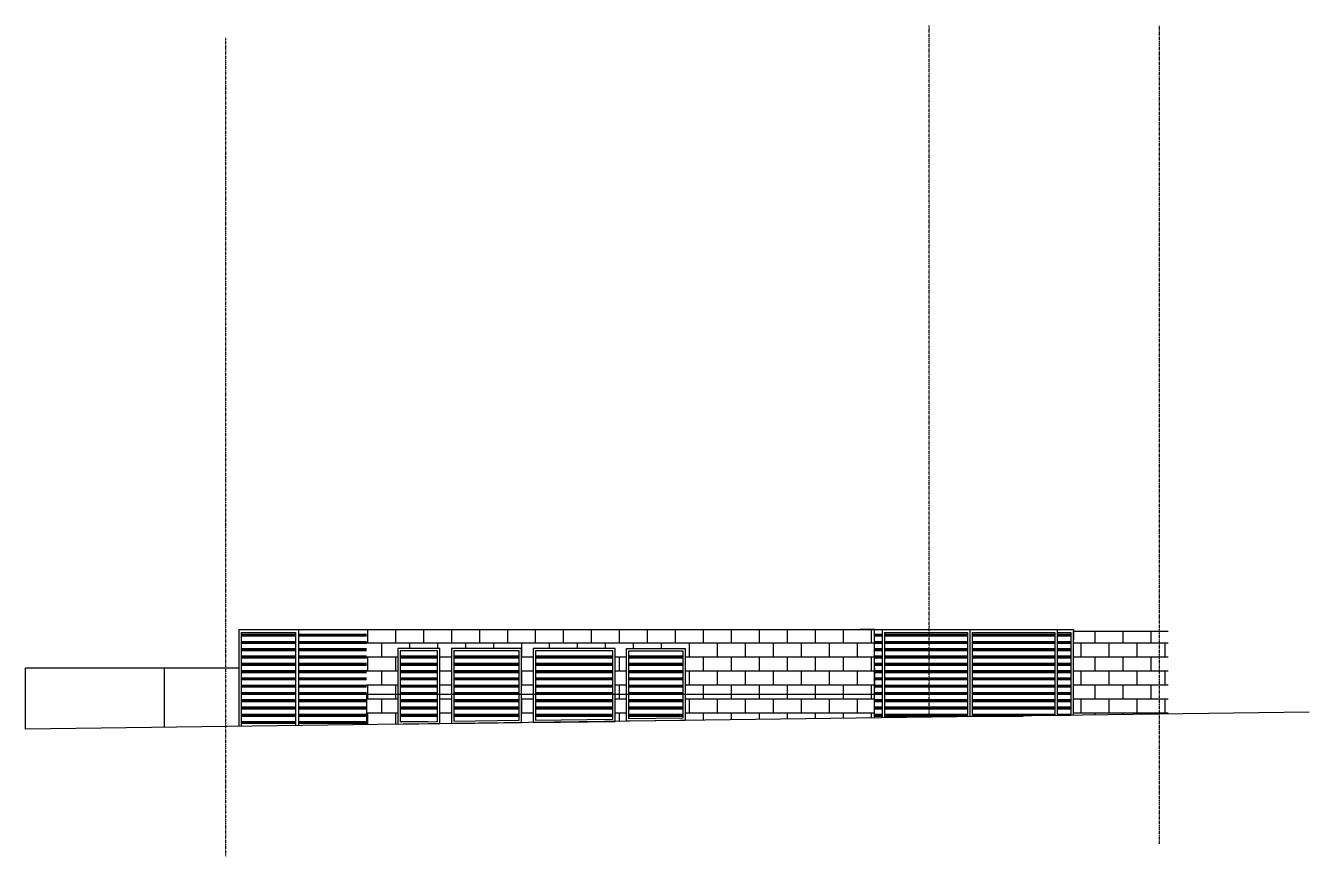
# Model space of a CAD drawing. Header units: inches. Extents: x 0 to 2202, y 0 to 1426.
import ezdxf

# ---------------------------------------------------------------- set-up
doc = ezdxf.new("R2010")
doc.units = ezdxf.units.IN
doc.header["$MEASUREMENT"] = 0
doc.linetypes.add('BORDER2', pattern=[0.875, 0.25, -0.125, 0.25, -0.125, 0, -0.125])
doc.linetypes.add('DASHED2', pattern=[0.375, 0.25, -0.125])
for name, color, linetype in [('A-Building Line', 240, 'BORDER2'), ('A-Dashed', 9, 'DASHED2'), ('A-Property Line', 162, 'BORDER2'), ('A-view 3', 9, 'Continuous')]:
    doc.layers.add(name, color=color, linetype=linetype)
pattern_1 = [(0, (-276.878, 78.367), (0, 24), []), (90, (-276.878, 78.367), (-24, 24), [24, -24])]
pattern_2 = [(0, (-276.878, 78.367), (0, 12.5), []), (0, (-276.878, 79.93), (0, 12.5), []), (0, (-276.878, 81.492), (0, 12.5), [])]

msp = doc.modelspace()

# ---------------------------------------------------------------- hatches: boundary and pattern name
at = {"layer": 'A-view 3'}
h = msp.add_hatch(dxfattribs=at)
h.set_pattern_fill('PLAST', color=256, scale=50)
h.set_pattern_definition(pattern_2)
h.paths.add_polyline_path([(463.1, 384.5), (369.8, 384.5), (369.8, 223.3), (463.1, 224.6)])
h = msp.add_hatch(dxfattribs=at)
h.set_pattern_fill('PLAST', color=256, scale=50)
h.set_pattern_definition(pattern_2)
h.paths.add_polyline_path([(584.8, 337.5), (584.8, 377.5), (584.8, 384.5), (468.1, 384.5), (468.1, 224.6), (584.8, 226.1)])
h = msp.add_hatch(dxfattribs=at)
h.set_pattern_fill('AR-B816', color=256, scale=3)
h.set_pattern_definition(pattern_1)
h.paths.add_polyline_path([(1456.6, 389.5), (1431.8, 389.5), (584.8, 389.5), (584.8, 277.9), (638.6, 277.9), (638.6, 356.8), (710.6, 356.8), (710.6, 277.9), (730.8, 277.9), (730.8, 356.8), (850.7, 356.8), (850.7, 277.9), (870.9, 277.9), (870.9, 356.8), (1011.5, 356.8), (1011.5, 277.9), (1031.1, 277.9), (1031.1, 356.8), (1131.7, 356.8), (1131.7, 277.9), (1456.6, 277.9)])
h = msp.add_hatch(dxfattribs=at)
h.set_pattern_fill('PLAST', color=256, scale=50)
h.set_pattern_definition(pattern_2)
h.paths.add_polyline_path([(1469.6, 384.5), (1456.6, 384.5), (1456.6, 237.5), (1469.6, 237.7)])
h = msp.add_hatch(dxfattribs=at)
h.set_pattern_fill('PLAST', color=256, scale=50)
h.set_pattern_definition(pattern_2)
h.paths.add_polyline_path([(1550.2, 384.5), (1473.6, 384.5), (1473.6, 237.7), (1550.2, 238.7)])
h = msp.add_hatch(dxfattribs=at)
h.set_pattern_fill('PLAST', color=256, scale=50)
h.set_pattern_definition(pattern_2)
h.paths.add_polyline_path([(1615.8, 384.5), (1550.2, 384.5), (1550.2, 238.7), (1615.8, 239.6)])
h = msp.add_hatch(dxfattribs=at)
h.set_pattern_fill('PLAST', color=256, scale=50)
h.set_pattern_definition(pattern_2)
h.paths.add_polyline_path([(1765.6, 384.5), (1623.8, 384.5), (1623.8, 239.7), (1765.6, 241.6)])
h = msp.add_hatch(dxfattribs=at)
h.set_pattern_fill('PLAST', color=256, scale=50)
h.set_pattern_definition(pattern_2)
h.paths.add_polyline_path([(1793.1, 384.5), (1769.6, 384.5), (1769.6, 241.6), (1793.1, 241.9)])
h = msp.add_hatch(dxfattribs=at)
h.set_pattern_fill('AR-B816', color=256, scale=3)
h.set_pattern_definition(pattern_1)
h.paths.add_polyline_path([(1945.3, 386.3), (1798.1, 386.3), (1798.1, 372.5), (1798.1, 242), (1945.3, 243.9)])
h = msp.add_hatch(dxfattribs=at)
h.set_pattern_fill('AR-B816', color=256, scale=3)
h.set_pattern_definition(pattern_1)
h.paths.add_polyline_path([(1960, 386.3), (1945.3, 386.3), (1945.3, 243.9), (1960, 244.1)])
h = msp.add_hatch(dxfattribs=at)
h.set_pattern_fill('PLAST', color=256, scale=50)
h.set_pattern_definition(pattern_2)
h.paths.add_polyline_path([(706.6, 352.8), (642.6, 352.8), (642.6, 277.9), (706.6, 277.9)])
h = msp.add_hatch(dxfattribs=at)
h.set_pattern_fill('PLAST', color=256, scale=50)
h.set_pattern_definition(pattern_2)
h.paths.add_polyline_path([(846.7, 352.8), (734.8, 352.8), (734.8, 277.9), (846.7, 277.9)])
h = msp.add_hatch(dxfattribs=at)
h.set_pattern_fill('PLAST', color=256, scale=50)
h.set_pattern_definition(pattern_2)
h.paths.add_polyline_path([(1007.5, 352.8), (874.9, 352.8), (874.9, 277.9), (1007.5, 277.9)])
h = msp.add_hatch(dxfattribs=at)
h.set_pattern_fill('PLAST', color=256, scale=50)
h.set_pattern_definition(pattern_2)
h.paths.add_polyline_path([(1127.7, 352.8), (1035.1, 352.8), (1035.1, 277.9), (1127.7, 277.9)])
h = msp.add_hatch(dxfattribs=at)
h.set_pattern_fill('AR-B816', color=256, scale=3)
h.set_pattern_definition(pattern_1)
h.paths.add_polyline_path([(638.6, 277.9), (584.8, 277.9), (584.8, 226.1), (638.6, 226.8)])
h = msp.add_hatch(dxfattribs=at)
h.set_pattern_fill('PLAST', color=256, scale=50)
h.set_pattern_definition(pattern_2)
h.paths.add_polyline_path([(706.6, 277.9), (642.6, 277.9), (642.6, 230.9), (706.6, 231.7)])
h = msp.add_hatch(dxfattribs=at)
h.set_pattern_fill('AR-B816', color=256, scale=3)
h.set_pattern_definition(pattern_1)
h.paths.add_polyline_path([(730.8, 277.9), (710.6, 277.9), (710.6, 227.8), (730.8, 228)])
h = msp.add_hatch(dxfattribs=at)
h.set_pattern_fill('PLAST', color=256, scale=50)
h.set_pattern_definition(pattern_2)
h.paths.add_polyline_path([(846.7, 277.9), (734.8, 277.9), (734.8, 232.1), (846.7, 233.6)])
h = msp.add_hatch(dxfattribs=at)
h.set_pattern_fill('AR-B816', color=256, scale=3)
h.set_pattern_definition(pattern_1)
h.paths.add_polyline_path([(870.9, 277.9), (850.7, 277.9), (850.7, 229.6), (870.9, 229.9)])
h = msp.add_hatch(dxfattribs=at)
h.set_pattern_fill('PLAST', color=256, scale=50)
h.set_pattern_definition(pattern_2)
h.paths.add_polyline_path([(1007.5, 277.9), (874.9, 277.9), (874.9, 233.9), (1007.5, 235.7)])
h = msp.add_hatch(dxfattribs=at)
h.set_pattern_fill('AR-B816', color=256, scale=3)
h.set_pattern_definition(pattern_1)
h.paths.add_polyline_path([(1031.1, 277.9), (1011.5, 277.9), (1011.5, 231.7), (1031.1, 232)])
h = msp.add_hatch(dxfattribs=at)
h.set_pattern_fill('PLAST', color=256, scale=50)
h.set_pattern_definition(pattern_2)
h.paths.add_polyline_path([(1127.7, 277.9), (1035.1, 277.9), (1035.1, 236), (1127.7, 237.2)])
h = msp.add_hatch(dxfattribs=at)
h.set_pattern_fill('AR-B816', color=256, scale=3)
h.set_pattern_definition(pattern_1)
h.paths.add_polyline_path([(1456.6, 277.9), (1131.7, 277.9), (1131.7, 233.3), (1456.6, 237.5)])

# ---------------------------------------------------------------- linework, layer by layer
at = {"layer": 'A-Building Line', "flags": 128}
msp.add_lwpolyline([(1550.2, 238.7), (1550.2, 1425.7)], dxfattribs=at)
at = {"layer": 'A-Dashed'}
msp.add_lwpolyline([(1456.6, 237.5), (1456.6, 277.9), (584.8, 277.9), (584.8, 226.9)], dxfattribs=at)
at = {"layer": 'A-Property Line', "flags": 128}
for points in [[(1945.3, 21), (1945.3, 1425.7)], [(343.8, 0.1), (343.8, 1404.8)]]:
    msp.add_lwpolyline(points, dxfattribs=at)
at = {"layer": 'A-view 3'}
msp.add_line((2202.4, 247.3), (0.2, 218.5), dxfattribs=at)
for points in [[(365.8, 389.5), (365.8, 223.3)], [(365.8, 389.5), (1798.1, 389.5), (1798.1, 372.5)], [(369.8, 384.5), (369.8, 223.3)], [(369.8, 384.5), (463.1, 384.5)], [(463.1, 384.5), (463.1, 224.6)], [(468.1, 389.5), (468.1, 224.6)], [(1456.6, 237.5), (1456.6, 389.5), (1431.8, 389.5)], [(1469.6, 389.5), (1469.6, 237.7)], [(1473.6, 384.5), (1473.6, 237.7)], [(1473.6, 384.5), (1615.8, 384.5)], [(1615.8, 384.5), (1615.8, 239.7)], [(1619.8, 389.5), (1619.8, 239.7)], [(1623.8, 384.5), (1623.8, 239.7)], [(1623.8, 384.5), (1765.6, 384.5)], [(1765.6, 384.5), (1765.6, 241.6)], [(1769.6, 389.5), (1769.6, 241.6)], [(1769.6, 384.5), (1793.1, 384.5), (1793.1, 241.9)], [(238, 323.3), (238, 221.6)]]:
    msp.add_lwpolyline(points, dxfattribs=at)
at = {"layer": 'A-view 3', "flags": 128}
for points in [[(1798.1, 242), (1798.1, 386.3), (1960, 386.3)], [(0.2, 218.5), (0.2, 323.3)], [(238, 323.3), (0.2, 323.3)], [(343.8, 323.3), (238, 323.3)], [(365.8, 323.3), (343.8, 323.3)], [(1456.6, 323.3), (1456.6, 288.2)]]:
    msp.add_lwpolyline(points, dxfattribs=at)
at = {"layer": 'A-view 3'}
for points in [[(710.6, 227.8), (710.6, 356.8), (638.6, 356.8), (638.6, 226.8)], [(706.6, 231.7), (706.6, 352.8), (642.6, 352.8), (642.6, 230.9)], [(850.7, 229.6), (850.7, 356.8), (730.8, 356.8), (730.8, 228)], [(846.7, 233.6), (846.7, 352.8), (734.8, 352.8), (734.8, 232.1)], [(1011.5, 231.7), (1011.5, 356.8), (870.9, 356.8), (870.9, 229.9)], [(1007.5, 235.7), (1007.5, 352.8), (874.9, 352.8), (874.9, 233.9)], [(1031.1, 232), (1031.1, 356.8), (1131.7, 356.8), (1131.7, 233.3)], [(1035.1, 236), (1035.1, 352.8), (1127.7, 352.8), (1127.7, 237.2)]]:
    msp.add_lwpolyline(points, close=True, dxfattribs=at)

doc.saveas('drawing.dxf')
